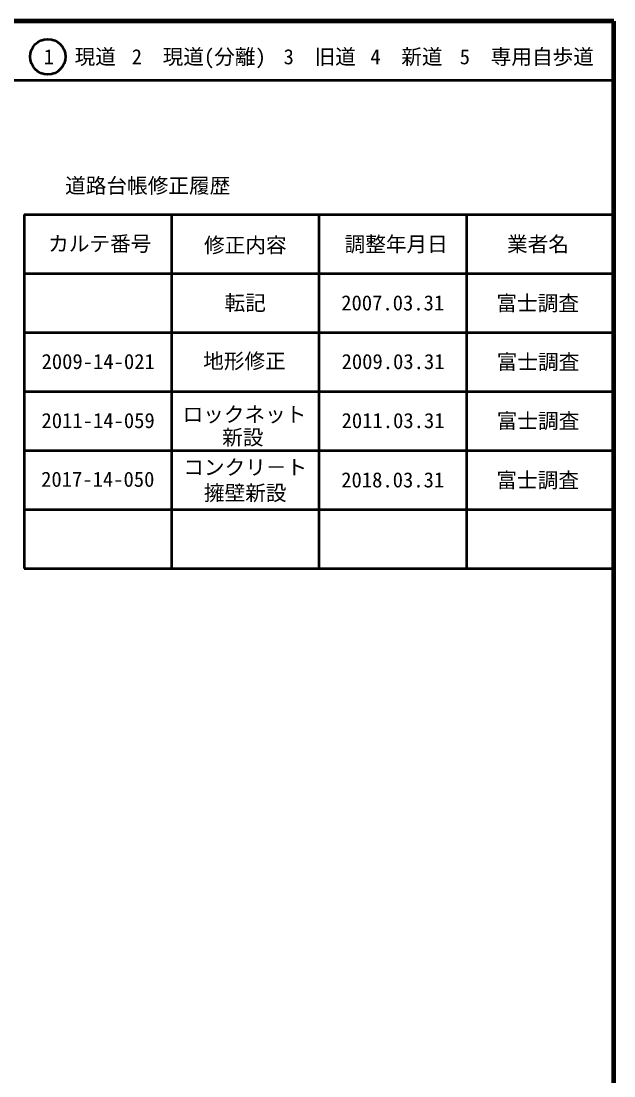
# Model space of a CAD drawing. Units: millimetres on the paper, enlarged 1000 times. Extents: x 40000 to 680000, y 20000 to 380000.
# Drawn here: x 579500 to 680000, y 201221 to 380000 of the extents above; entities that cross this region are included whole.
import ezdxf
from ezdxf.enums import TextEntityAlignment as Align

# ---------------------------------------------------------------- set-up
doc = ezdxf.new("R2010")
doc.units = ezdxf.units.MM
doc.header["$LTSCALE"] = 1000
for name, color, linetype, lineweight in [('M-TTL', 2, 'Continuous', 140), ('M-TTL-FRAM', 2, 'Continuous', 50), ('M-TTL-LINE', 7, 'Continuous', 50)]:
    doc.layers.add(name, color=color, linetype=linetype, lineweight=lineweight)
doc.layers.add('M-TTL-TXT', color=7, linetype='Continuous')
doc.styles.add('ＭＳ ゴシック', font='')
doc.styles.get('ＭＳ ゴシック').set_extended_font_data('MS Gothic')

msp = doc.modelspace()

# ---------------------------------------------------------------- linework, layer by layer
at = {"layer": 'M-TTL'}
for p, q in [((680000, 380000), (40000, 380000)), ((680000, 20000), (680000, 380000))]:
    msp.add_line(p, q, dxfattribs=at)
at = {"layer": 'M-TTL-FRAM'}
for p, q in [((580000, 347197), (580000, 287197)), ((580000, 347197), (680000, 347197)), ((580000, 287197), (680000, 287197))]:
    msp.add_line(p, q, dxfattribs=at)
at = {"layer": 'M-TTL-LINE'}
for p, q in [((40000, 370000), (680000, 370000)), ((605000, 347197), (605000, 287197)), ((630000, 347197), (630000, 287197)), ((655000, 347197), (655000, 287197)), ((580000, 337197), (680000, 337197)), ((580000, 327197), (680000, 327197)), ((580000, 317197), (680000, 317197)), ((580000, 307197), (680000, 307197)), ((580000, 297197), (680000, 297197))]:
    msp.add_line(p, q, dxfattribs=at)
msp.add_circle((584031, 373958), 3000, dxfattribs=at)

# ---------------------------------------------------------------- texts
at = {"layer": 'M-TTL-TXT', "style": 'ＭＳ ゴシック'}
for s, p in [('1\u3000現道', (589448, 373958)), ('2\u3000現道(分離)', (609619, 373958)), ('3\u3000旧道', (630121, 373958)), ('4\u3000新道', (644824, 373958)), ('5\u3000専用自歩道', (665228, 373958)), ('道路台帳修正履歴', (600968, 352113)), ('カルテ番号', (592839, 342277)), ('修正内容', (617509, 342023)), ('調整年月日', (643089, 342197)), ('業者名', (667134, 342197)), ('転記', (617500, 332245)), ('2007.03.31', (642500, 332245)), ('富士調査', (667077, 332189)), ('地形修正', (617370, 322389)), ('富士調査', (667137, 322238)), ('2009-14-021', (592569, 322304)), ('2009.03.31', (642560, 322295)), ('ロックネット', (617370, 313339)), ('2011-14-059', (592560, 312295)), ('2011.03.31', (642560, 312295)), ('富士調査', (667137, 312238)), ('新設', (617086, 309450)), ('コンクリ－ト', (617500, 304375)), ('2017-14-050', (592500, 302346)), ('2018.03.31', (642500, 302245)), ('富士調査', (667077, 302189)), ('擁壁新設', (617500, 300031))]:
    msp.add_text(s, height=2566, dxfattribs=at).set_placement(p, align=Align.MIDDLE_CENTER)

doc.saveas('drawing.dxf')
